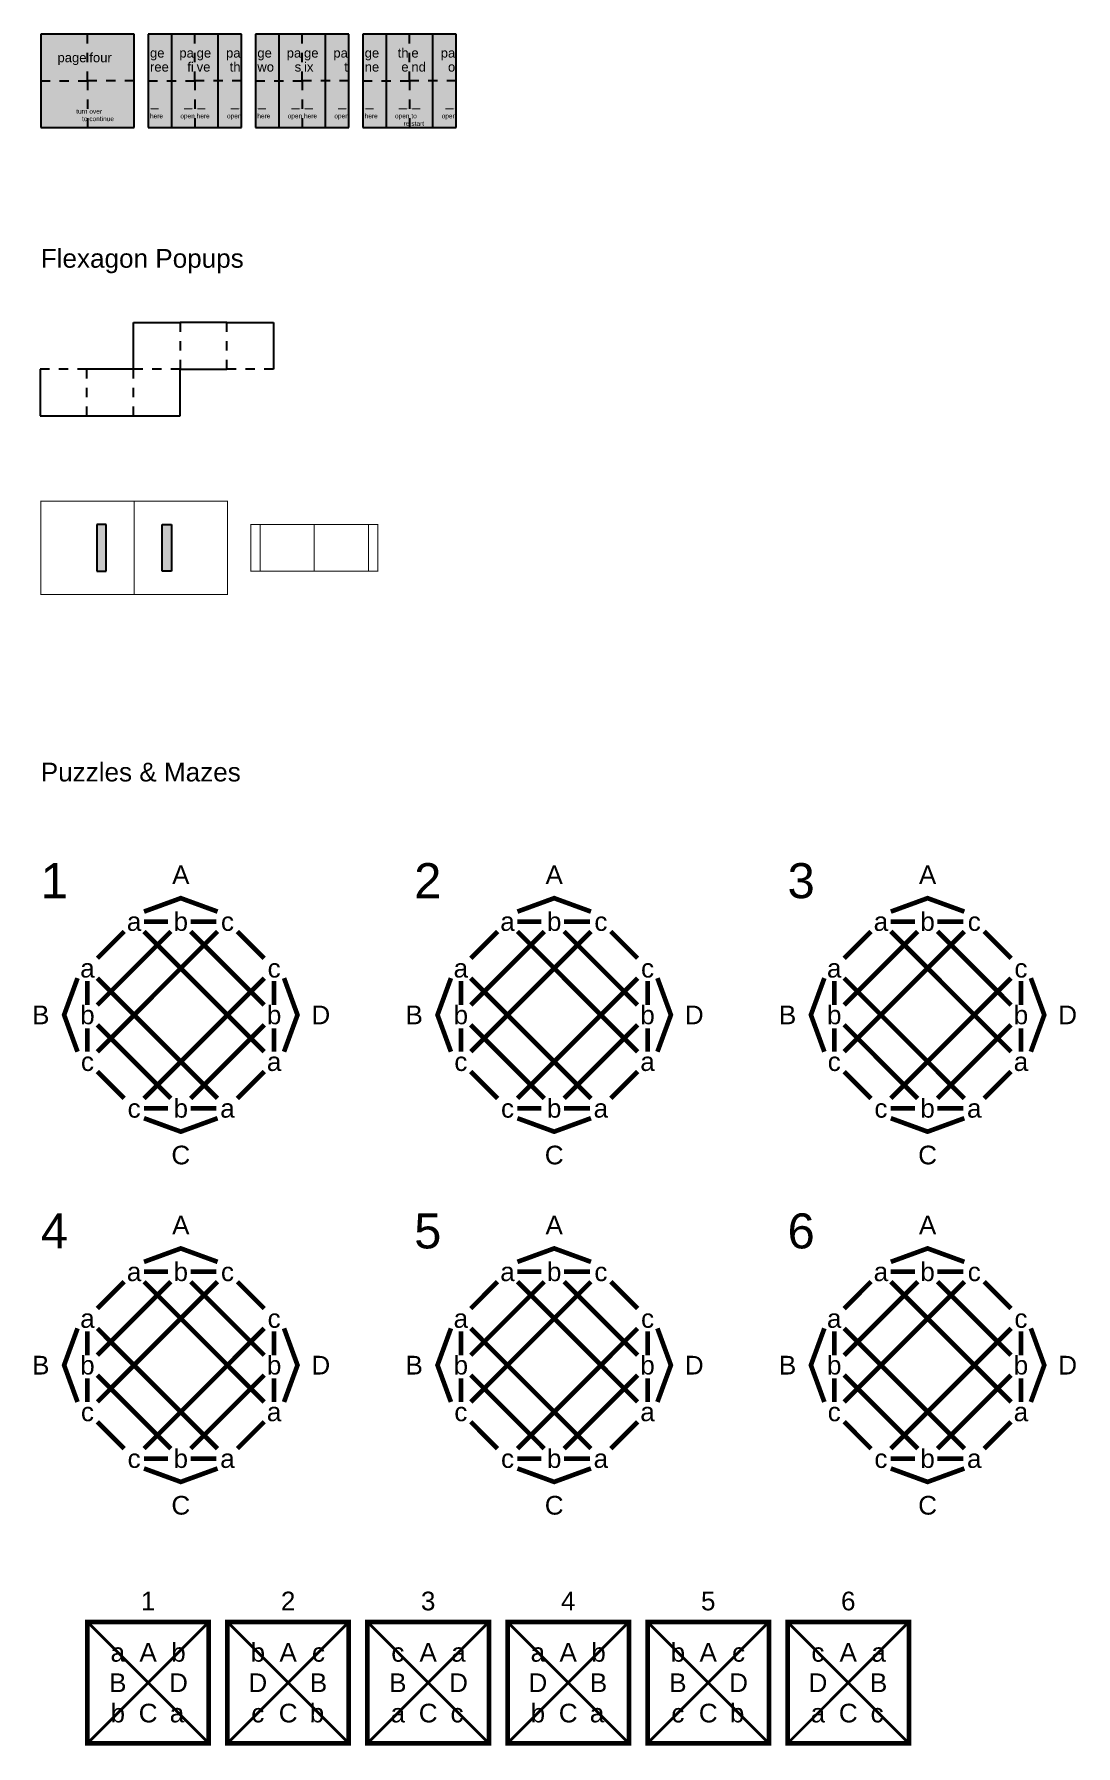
# Model space of a CAD drawing. Header units: inches. Extents: x 43.6 to 136.6, y -34.8 to 9.
# Drawn here: x 125.43 to 136.59, y -27.32 to -9 of the extents above; entities that cross this region are included whole.
import ezdxf
from ezdxf.enums import TextEntityAlignment as Align

# ---------------------------------------------------------------- set-up
doc = ezdxf.new("R2010")
doc.units = ezdxf.units.IN
doc.header["$LTSCALE"] = 0.15
doc.header["$MEASUREMENT"] = 0
for name, pattern in [('DASHED', [0.75, 0.5, -0.25]), ('mountain __ . . __ . .', [1.25, 0.5, -0.25, 0, -0.25, 0, -0.25]), ('valley __ __ __', [0.75, 0.5, -0.25])]:
    doc.linetypes.add(name, pattern=pattern)
for name, color, linetype in [('book-page2', 31, 'Continuous'), ('book-page3', 51, 'Continuous'), ('book-page4', 81, 'Continuous'), ('book-page5', 121, 'Continuous'), ('book-page6', 151, 'Continuous'), ('book-page7', 181, 'Continuous'), ('book-page8', 221, 'Continuous'), ('cut', 7, 'Continuous'), ('cut-thick', 7, 'Continuous'), ('fold', 252, 'DASHED'), ('group', 7, 'Continuous'), ('hinge-mountain', 12, 'mountain __ . . __ . .'), ('hinge-valley', 143, 'valley __ __ __'), ('r-no', 254, 'Continuous'), ('r-yes', 250, 'Continuous'), ('r1', 242, 'Continuous'), ('r2', 40, 'Continuous'), ('r3', 92, 'Continuous'), ('r4', 140, 'Continuous'), ('r5', 180, 'Continuous'), ('r6', 231, 'Continuous')]:
    doc.layers.add(name, color=color, linetype=linetype)
doc.styles.add('Arial', font='ARIAL.TTF')

msp = doc.modelspace()

# ---------------------------------------------------------------- linework, layer by layer
at = {"color": 170}
for p, q in [((126.9, -9), (126.9, -10)), ((127.4, -10), (127.4, -9)), ((128.05, -9), (128.05, -10)), ((128.55, -10), (128.55, -9)), ((129.2, -9), (129.2, -10)), ((129.7, -10), (129.7, -9))]:
    msp.add_line(p, q, dxfattribs=at)
at = {"color": 252}
for p, q in [((126.1, -14.25), (126.1, -14.75)), ((126.2, -14.25), (126.1, -14.25)), ((126.2, -14.75), (126.2, -14.25)), ((126.8, -14.75), (126.8, -14.25)), ((126.8, -14.25), (126.9, -14.25)), ((126.9, -14.25), (126.9, -14.75)), ((126.1, -14.75), (126.2, -14.75)), ((126.9, -14.75), (126.8, -14.75))]:
    msp.add_line(p, q, dxfattribs=at)
at = {"const_width": 0.01}
for points in [[(125.5, -14), (125.5, -15), (126.5, -15), (127.5, -15), (127.5, -14), (126.5, -14)], [(127.75, -14.25), (127.75, -14.75), (128.43, -14.75), (129.11, -14.75), (129.11, -14.25), (128.43, -14.25)]]:
    msp.add_lwpolyline(points, close=True, dxfattribs=at)
at = {"color": 254}
for points in [[(126.1, -14.25), (126.2, -14.25), (126.1, -14.75), (126.2, -14.75)], [(126.9, -14.25), (126.8, -14.25), (126.9, -14.75), (126.8, -14.75)]]:
    msp.add_solid(points, dxfattribs=at)
at = {"layer": 'book-page2'}
for points in [[(128.95, -9), (128.95, -10), (129.2, -9), (129.2, -10)], [(129.7, -9), (129.7, -10), (129.95, -9), (129.95, -10)]]:
    msp.add_solid(points, dxfattribs=at)
at = {"layer": 'book-page3'}
for points in [[(127.8, -9), (127.8, -10), (128.05, -9), (128.05, -10)], [(128.55, -9), (128.55, -10), (128.8, -9), (128.8, -10)]]:
    msp.add_solid(points, dxfattribs=at)
at = {"layer": 'book-page4'}
for points in [[(126.65, -9), (126.65, -10), (126.9, -9), (126.9, -10)], [(127.4, -9), (127.4, -10), (127.65, -9), (127.65, -10)]]:
    msp.add_solid(points, dxfattribs=at)
at = {"layer": 'book-page5'}
msp.add_solid([(125.5, -9), (125.5, -10), (126.5, -9), (126.5, -10)], dxfattribs=at)
at = {"layer": 'book-page6'}
msp.add_solid([(126.9, -10), (126.9, -9), (127.4, -10), (127.4, -9)], dxfattribs=at)
at = {"layer": 'book-page7'}
msp.add_solid([(128.05, -10), (128.05, -9), (128.55, -10), (128.55, -9)], dxfattribs=at)
at = {"layer": 'book-page8'}
msp.add_solid([(129.2, -10), (129.2, -9), (129.7, -10), (129.7, -9)], dxfattribs=at)
at = {"layer": 'cut'}
for p, q in [((126, -9), (125.5, -9)), ((125.5, -9), (125.5, -9.5)), ((126.5, -9), (126, -9)), ((126.5, -9.5), (126.5, -9)), ((126.65, -9), (126.65, -9.5)), ((127.15, -9), (126.65, -9)), ((127.65, -9), (127.15, -9)), ((127.65, -9.5), (127.65, -9)), ((127.8, -9), (127.8, -9.5)), ((128.3, -9), (127.8, -9)), ((128.8, -9), (128.3, -9)), ((128.8, -9.5), (128.8, -9)), ((128.95, -9), (128.95, -9.5)), ((129.45, -9), (128.95, -9)), ((129.95, -9), (129.45, -9)), ((129.95, -9.5), (129.95, -9)), ((125.5, -9.5), (125.5, -10)), ((126.5, -10), (126.5, -9.5)), ((126.65, -9.5), (126.65, -10)), ((127.65, -10), (127.65, -9.5)), ((127.8, -9.5), (127.8, -10)), ((128.8, -10), (128.8, -9.5)), ((128.95, -9.5), (128.95, -10)), ((129.95, -10), (129.95, -9.5)), ((125.5, -10), (126, -10)), ((126, -10), (126.5, -10)), ((126.65, -10), (127.15, -10)), ((127.15, -10), (127.65, -10)), ((127.8, -10), (128.3, -10)), ((128.3, -10), (128.8, -10)), ((128.95, -10), (129.45, -10)), ((129.45, -10), (129.95, -10)), ((126.493427, -12.58592), (126.493427, -12.08592)), ((126.493427, -12.08592), (126.993427, -12.08592)), ((127.493427, -12.08592), (126.993427, -12.08592)), ((127.493427, -12.08592), (127.993427, -12.08592)), ((127.993427, -12.08592), (127.993427, -12.58592)), ((125.493427, -12.58592), (125.493427, -13.08592)), ((125.493427, -12.58592), (125.493427, -12.58592)), ((126.493427, -12.58592), (125.993427, -12.58592)), ((126.993427, -13.08592), (126.993427, -12.58592)), ((126.993427, -12.58592), (127.493427, -12.58592)), ((125.493427, -13.08592), (125.993427, -13.08592)), ((125.993427, -13.08592), (126.493427, -13.08592)), ((126.493427, -13.08592), (126.993427, -13.08592))]:
    msp.add_line(p, q, dxfattribs=at)
at = {"layer": 'cut-thick', "const_width": 0.05}
for points in [[(126, -26), (127.3, -26), (127.3, -27.3), (126, -27.3)], [(127.5, -26), (128.8, -26), (128.8, -27.3), (127.5, -27.3)], [(129, -26), (130.3, -26), (130.3, -27.3), (129, -27.3)], [(130.5, -26), (131.8, -26), (131.8, -27.3), (130.5, -27.3)], [(132, -26), (133.3, -26), (133.3, -27.3), (132, -27.3)], [(133.5, -26), (134.8, -26), (134.8, -27.3), (133.5, -27.3)]]:
    msp.add_lwpolyline(points, close=True, dxfattribs=at)
at = {"layer": 'fold'}
for p, q in [((126, -9.5), (126, -9)), ((127.15, -9.5), (127.15, -9)), ((128.3, -9.5), (128.3, -9)), ((129.45, -9.5), (129.45, -9)), ((125.5, -9.5), (126, -9.5)), ((126.5, -9.5), (126, -9.5)), ((126, -9.5), (126, -10)), ((126.65, -9.5), (127.15, -9.5)), ((127.65, -9.5), (127.15, -9.5)), ((127.15, -9.5), (127.15, -10)), ((127.8, -9.5), (128.3, -9.5)), ((128.8, -9.5), (128.3, -9.5)), ((128.3, -9.5), (128.3, -10)), ((128.95, -9.5), (129.45, -9.5)), ((129.95, -9.5), (129.45, -9.5)), ((129.45, -9.5), (129.45, -10)), ((126.993427, -12.08592), (126.993427, -12.58592)), ((127.493427, -12.58592), (127.493427, -12.08592)), ((125.993427, -12.58592), (125.493427, -12.58592)), ((125.993427, -13.08592), (125.993427, -12.58592)), ((126.993427, -12.58592), (126.493427, -12.58592)), ((126.493427, -13.08592), (126.493427, -12.58592)), ((127.993427, -12.58592), (127.493427, -12.58592))]:
    msp.add_line(p, q, dxfattribs=at)
at = {"layer": 'fold', "const_width": 0.03}
for points in [[(126, -26), (127.3, -27.3)], [(127.3, -26), (126, -27.3)], [(127.5, -26), (128.8, -27.3)], [(128.8, -26), (127.5, -27.3)], [(129, -26), (130.3, -27.3)], [(130.3, -26), (129, -27.3)], [(130.5, -26), (131.8, -27.3)], [(131.8, -26), (130.5, -27.3)], [(132, -26), (133.3, -27.3)], [(133.3, -26), (132, -27.3)], [(133.5, -26), (134.8, -27.3)], [(134.8, -26), (133.5, -27.3)]]:
    msp.add_lwpolyline(points, dxfattribs=at)
at = {"layer": 'group'}
for points in [[(126.764458, -9.79914, 0.011244, 0.011244, 0), (126.713548, -9.79914, 0.011244, 0.011244, 0), (126.713548, -9.79914, 0.031802, 0, 0), (126.668572, -9.79914, 0, 0, 0)], [(127.035542, -9.79914, 0.011244, 0.011244, 0), (127.086452, -9.79914, 0.011244, 0.011244, 0), (127.086452, -9.79914, 0.031802, 0, 0), (127.131428, -9.79914, 0, 0, 0)], [(127.264458, -9.79914, 0.011244, 0.011244, 0), (127.213548, -9.79914, 0.011244, 0.011244, 0), (127.213548, -9.79914, 0.031802, 0, 0), (127.168572, -9.79914, 0, 0, 0)], [(127.535542, -9.79914, 0.011244, 0.011244, 0), (127.586452, -9.79914, 0.011244, 0.011244, 0), (127.586452, -9.79914, 0.031802, 0, 0), (127.631428, -9.79914, 0, 0, 0)], [(127.914458, -9.79914, 0.011244, 0.011244, 0), (127.863548, -9.79914, 0.011244, 0.011244, 0), (127.863548, -9.79914, 0.031802, 0, 0), (127.818572, -9.79914, 0, 0, 0)], [(128.185542, -9.79914, 0.011244, 0.011244, 0), (128.236452, -9.79914, 0.011244, 0.011244, 0), (128.236452, -9.79914, 0.031802, 0, 0), (128.281428, -9.79914, 0, 0, 0)], [(128.414458, -9.79914, 0.011244, 0.011244, 0), (128.363548, -9.79914, 0.011244, 0.011244, 0), (128.363548, -9.79914, 0.031802, 0, 0), (128.318572, -9.79914, 0, 0, 0)], [(128.685542, -9.79914, 0.011244, 0.011244, 0), (128.736452, -9.79914, 0.011244, 0.011244, 0), (128.736452, -9.79914, 0.031802, 0, 0), (128.781428, -9.79914, 0, 0, 0)], [(129.064458, -9.79914, 0.011244, 0.011244, 0), (129.013548, -9.79914, 0.011244, 0.011244, 0), (129.013548, -9.79914, 0.031802, 0, 0), (128.968572, -9.79914, 0, 0, 0)], [(129.335542, -9.79914, 0.011244, 0.011244, 0), (129.386452, -9.79914, 0.011244, 0.011244, 0), (129.386452, -9.79914, 0.031802, 0, 0), (129.431428, -9.79914, 0, 0, 0)], [(129.564458, -9.79914, 0.011244, 0.011244, 0), (129.513548, -9.79914, 0.011244, 0.011244, 0), (129.513548, -9.79914, 0.031802, 0, 0), (129.468572, -9.79914, 0, 0, 0)], [(129.835542, -9.79914, 0.011244, 0.011244, 0), (129.886452, -9.79914, 0.011244, 0.011244, 0), (129.886452, -9.79914, 0.031802, 0, 0), (129.931428, -9.79914, 0, 0, 0)]]:
    msp.add_lwpolyline(points, format="xyseb", dxfattribs=at)
at = {"layer": 'hinge-mountain', "const_width": 0.01}
for points in [[(127.85, -14.25), (127.85, -14.75)], [(128.43, -14.25), (128.43, -14.75)], [(129.01, -14.25), (129.01, -14.75)]]:
    msp.add_lwpolyline(points, dxfattribs=at)
at = {"layer": 'hinge-valley', "const_width": 0.01}
msp.add_lwpolyline([(126.5, -15), (126.5, -14)], dxfattribs=at)
at = {"layer": 'r-no', "const_width": 0.05}
for points in [[(126.106066, -19.393934), (126.893934, -18.606066)], [(127.393934, -18.606066), (126.106066, -19.893934)], [(126.606066, -18.606066), (127.893934, -19.893934)], [(127.606066, -18.606066), (127.893934, -18.893934)], [(130.106066, -18.893934), (130.393934, -18.606066)], [(130.106066, -19.393934), (130.893934, -18.606066)], [(130.606066, -18.606066), (131.893934, -19.893934)], [(131.606066, -18.606066), (131.893934, -18.893934)], [(134.106066, -18.893934), (134.393934, -18.606066)], [(134.106066, -19.393934), (134.893934, -18.606066)], [(135.106066, -18.606066), (135.893934, -19.393934)], [(135.606066, -18.606066), (135.893934, -18.893934)], [(127.393934, -20.393934), (126.106066, -19.106066)], [(126.606066, -20.393934), (127.893934, -19.106066)], [(131.393934, -20.393934), (130.106066, -19.106066)], [(127.893934, -19.606066), (127.106066, -20.393934)], [(131.893934, -19.606066), (131.106066, -20.393934)], [(134.893934, -20.393934), (134.106066, -19.606066)], [(135.893934, -19.606066), (135.106066, -20.393934)], [(126.393934, -20.393934), (126.106066, -20.106066)], [(130.393934, -20.393934), (130.106066, -20.106066)], [(131.893934, -20.106066), (131.606066, -20.393934)], [(134.393934, -20.393934), (134.106066, -20.106066)], [(135.893934, -20.106066), (135.606066, -20.393934)], [(126.106066, -22.643934), (126.393934, -22.356066)], [(127.393934, -22.356066), (126.106066, -23.643934)], [(127.106066, -22.356066), (127.893934, -23.143934)], [(127.606066, -22.356066), (127.893934, -22.643934)], [(130.106066, -22.643934), (130.393934, -22.356066)], [(131.393934, -22.356066), (130.106066, -23.643934)], [(130.606066, -22.356066), (131.893934, -23.643934)], [(131.106066, -22.356066), (131.893934, -23.143934)], [(134.106066, -23.143934), (134.893934, -22.356066)], [(135.393934, -22.356066), (134.106066, -23.643934)], [(134.606066, -22.356066), (135.893934, -23.643934)], [(135.106066, -22.356066), (135.893934, -23.143934)], [(126.606066, -24.143934), (127.893934, -22.856066)], [(131.393934, -24.143934), (130.106066, -22.856066)], [(130.606066, -24.143934), (131.893934, -22.856066)], [(135.393934, -24.143934), (134.106066, -22.856066)], [(134.606066, -24.143934), (135.893934, -22.856066)], [(126.893934, -24.143934), (126.106066, -23.356066)], [(130.893934, -24.143934), (130.106066, -23.356066)], [(134.893934, -24.143934), (134.106066, -23.356066)], [(135.893934, -23.356066), (135.106066, -24.143934)], [(126.393934, -24.143934), (126.106066, -23.856066)], [(127.893934, -23.856066), (127.606066, -24.143934)], [(131.893934, -23.856066), (131.606066, -24.143934)]]:
    msp.add_lwpolyline(points, dxfattribs=at)
at = {"layer": 'r-yes', "const_width": 0.05}
for points in [[(126.606066, -18.393934), (127, -18.25), (127.393934, -18.393934)], [(130.606066, -18.393934), (131, -18.25), (131.393934, -18.393934)], [(134.606066, -18.393934), (135, -18.25), (135.393934, -18.393934)], [(126.863672, -18.5), (126.606066, -18.5)], [(127.381795, -18.5), (127.106066, -18.5)], [(130.863672, -18.5), (130.606066, -18.5)], [(131.381795, -18.5), (131.106066, -18.5)], [(134.863672, -18.5), (134.606066, -18.5)], [(135.381795, -18.5), (135.106066, -18.5)], [(125.893934, -19.893934), (125.75, -19.5), (125.893934, -19.106066)], [(126, -19.136219), (126, -19.393934)], [(128, -19.136219), (128, -19.393934)], [(128.106066, -19.106066), (128.25, -19.5), (128.106066, -19.893934)], [(129.893934, -19.893934), (129.75, -19.5), (129.893934, -19.106066)], [(130, -19.136219), (130, -19.393934)], [(132, -19.136219), (132, -19.393934)], [(132.106066, -19.106066), (132.25, -19.5), (132.106066, -19.893934)], [(133.893934, -19.893934), (133.75, -19.5), (133.893934, -19.106066)], [(134, -19.136219), (134, -19.393934)], [(136, -19.136219), (136, -19.393934)], [(136.106066, -19.106066), (136.25, -19.5), (136.106066, -19.893934)], [(126, -19.642566), (126, -19.893934)], [(128, -19.893934), (128, -19.642566)], [(130, -19.642566), (130, -19.893934)], [(132, -19.893934), (132, -19.642566)], [(134, -19.642566), (134, -19.893934)], [(136, -19.893934), (136, -19.642566)], [(126.606066, -20.5), (126.863672, -20.5)], [(127.106066, -20.5), (127.381795, -20.5)], [(130.606066, -20.5), (130.863672, -20.5)], [(131.106066, -20.5), (131.381795, -20.5)], [(134.606066, -20.5), (134.863672, -20.5)], [(135.106066, -20.5), (135.381795, -20.5)], [(127.393934, -20.606066), (127, -20.75), (126.606066, -20.606066)], [(131.393934, -20.606066), (131, -20.75), (130.606066, -20.606066)], [(135.393934, -20.606066), (135, -20.75), (134.606066, -20.606066)], [(126.606066, -22.143934), (127, -22), (127.393934, -22.143934)], [(130.606066, -22.143934), (131, -22), (131.393934, -22.143934)], [(134.606066, -22.143934), (135, -22), (135.393934, -22.143934)], [(126.863672, -22.25), (126.606066, -22.25)], [(127.381795, -22.25), (127.106066, -22.25)], [(130.863672, -22.25), (130.606066, -22.25)], [(131.381795, -22.25), (131.106066, -22.25)], [(134.863672, -22.25), (134.606066, -22.25)], [(135.381795, -22.25), (135.106066, -22.25)], [(125.893934, -23.643934), (125.75, -23.25), (125.893934, -22.856066)], [(126, -22.886219), (126, -23.143934)], [(128, -22.886219), (128, -23.143934)], [(128.106066, -22.856066), (128.25, -23.25), (128.106066, -23.643934)], [(129.893934, -23.643934), (129.75, -23.25), (129.893934, -22.856066)], [(130, -22.886219), (130, -23.143934)], [(132, -22.886219), (132, -23.143934)], [(132.106066, -22.856066), (132.25, -23.25), (132.106066, -23.643934)], [(133.893934, -23.643934), (133.75, -23.25), (133.893934, -22.856066)], [(134, -22.886219), (134, -23.143934)], [(136, -22.886219), (136, -23.143934)], [(136.106066, -22.856066), (136.25, -23.25), (136.106066, -23.643934)], [(126, -23.392566), (126, -23.643934)], [(128, -23.643934), (128, -23.392566)], [(130, -23.392566), (130, -23.643934)], [(132, -23.643934), (132, -23.392566)], [(134, -23.392566), (134, -23.643934)], [(136, -23.643934), (136, -23.392566)], [(126.606066, -24.25), (126.863672, -24.25)], [(127.393934, -24.356066), (127, -24.5), (126.606066, -24.356066)], [(127.106066, -24.25), (127.381795, -24.25)], [(130.606066, -24.25), (130.863672, -24.25)], [(131.393934, -24.356066), (131, -24.5), (130.606066, -24.356066)], [(131.106066, -24.25), (131.381795, -24.25)], [(134.606066, -24.25), (134.863672, -24.25)], [(135.393934, -24.356066), (135, -24.5), (134.606066, -24.356066)], [(135.106066, -24.25), (135.381795, -24.25)]]:
    msp.add_lwpolyline(points, dxfattribs=at)
at = {"layer": 'r1', "const_width": 0.05}
for points in [[(126.106066, -18.893934), (126.393934, -18.606066)], [(127.106066, -18.606066), (127.893934, -19.393934)], [(126.893934, -20.393934), (126.106066, -19.606066)], [(127.893934, -20.106066), (127.606066, -20.393934)]]:
    msp.add_lwpolyline(points, dxfattribs=at)
at = {"layer": 'r2', "const_width": 0.05}
for points in [[(131.393934, -18.606066), (130.106066, -19.893934)], [(131.106066, -18.606066), (131.893934, -19.393934)], [(130.606066, -20.393934), (131.893934, -19.106066)], [(130.893934, -20.393934), (130.106066, -19.606066)]]:
    msp.add_lwpolyline(points, dxfattribs=at)
at = {"layer": 'r3', "const_width": 0.05}
for points in [[(135.393934, -18.606066), (134.106066, -19.893934)], [(134.606066, -18.606066), (135.893934, -19.893934)], [(135.393934, -20.393934), (134.106066, -19.106066)], [(134.606066, -20.393934), (135.893934, -19.106066)]]:
    msp.add_lwpolyline(points, dxfattribs=at)
at = {"layer": 'r4', "const_width": 0.05}
for points in [[(126.106066, -23.143934), (126.893934, -22.356066)], [(126.606066, -22.356066), (127.893934, -23.643934)], [(127.393934, -24.143934), (126.106066, -22.856066)], [(127.893934, -23.356066), (127.106066, -24.143934)]]:
    msp.add_lwpolyline(points, dxfattribs=at)
at = {"layer": 'r5', "const_width": 0.05}
for points in [[(130.106066, -23.143934), (130.893934, -22.356066)], [(131.606066, -22.356066), (131.893934, -22.643934)], [(131.893934, -23.356066), (131.106066, -24.143934)], [(130.393934, -24.143934), (130.106066, -23.856066)]]:
    msp.add_lwpolyline(points, dxfattribs=at)
at = {"layer": 'r6', "const_width": 0.05}
for points in [[(134.106066, -22.643934), (134.393934, -22.356066)], [(135.606066, -22.356066), (135.893934, -22.643934)], [(134.393934, -24.143934), (134.106066, -23.856066)], [(135.893934, -23.856066), (135.606066, -24.143934)]]:
    msp.add_lwpolyline(points, dxfattribs=at)

# ---------------------------------------------------------------- texts
at = {"style": 'Arial'}
for s, height, p in [('th', 0.1, (129.43991, -9.25)), ('page', 0.1, (125.989825, -9.3)), ('pa', 0.1, (127.139866, -9.25)), ('fi', 0.1, (127.139888, -9.4)), ('pa', 0.1, (127.639866, -9.25)), ('th', 0.1, (127.639888, -9.4)), ('pa', 0.1, (128.289866, -9.25)), ('s', 0.1, (128.289888, -9.4)), ('pa', 0.1, (128.789866, -9.25)), ('t', 0.1, (128.789888, -9.4)), ('e', 0.1, (129.439888, -9.4)), ('pa', 0.1, (129.939866, -9.25)), ('o', 0.1, (129.939866, -9.4)), ('turn', 0.05, (126, -9.85)), ('to', 0.05, (126, -9.930721)), ('open', 0.05, (127.15, -9.9)), ('open', 0.05, (127.65, -9.9)), ('open', 0.05, (128.3, -9.9)), ('open', 0.05, (128.8, -9.9)), ('open', 0.05, (129.44988, -9.9)), ('open', 0.05, (129.95, -9.9)), ('re', 0.05, (129.44988, -9.980721))]:
    msp.add_text(s, height=height, dxfattribs=at).set_placement(p, align=Align.RIGHT)
for s, height, p in [('four', 0.1, (126.02, -9.3)), ('ge', 0.1, (126.67, -9.25)), ('ree', 0.1, (126.67, -9.4)), ('ve', 0.1, (127.17, -9.4)), ('ge', 0.1, (127.17, -9.25)), ('wo', 0.1, (127.82, -9.4)), ('ge', 0.1, (127.82, -9.25)), ('ge', 0.1, (128.32, -9.25)), ('ix', 0.1, (128.32, -9.4)), ('ge', 0.1, (128.97, -9.25)), ('ne', 0.1, (128.97, -9.4)), ('e', 0.1, (129.47, -9.25)), ('nd', 0.1, (129.47, -9.4)), ('over', 0.05, (126.02, -9.85)), ('continue', 0.05, (126.02, -9.930721)), ('here', 0.05, (126.67, -9.9)), ('here', 0.05, (127.17, -9.9)), ('here', 0.05, (127.82, -9.9)), ('here', 0.05, (128.32, -9.9)), ('here', 0.05, (128.97, -9.9)), ('to', 0.05, (129.47, -9.9)), ('start', 0.05, (129.47, -9.980721)), ('Flexagon Popups', 0.2, (125.5, -11.5)), ('Puzzles & Mazes', 0.2, (125.5, -17)), ('1', 0.375, (125.5, -18.25)), ('2', 0.375, (129.5, -18.25)), ('3', 0.375, (133.5, -18.25)), ('6', 0.375, (133.5, -22)), ('4', 0.375, (125.5, -22)), ('5', 0.375, (129.5, -22))]:
    msp.add_text(s, height=height, dxfattribs=at).set_placement(p)
for s, p in [('A', (127, -18)), ('A', (131, -18)), ('A', (135, -18)), ('a', (126.5, -18.5)), ('b', (127, -18.5)), ('c', (127.5, -18.5)), ('a', (130.5, -18.5)), ('b', (131, -18.5)), ('c', (131.5, -18.5)), ('a', (134.5, -18.5)), ('b', (135, -18.5)), ('c', (135.5, -18.5)), ('a', (126, -19)), ('c', (128, -19)), ('a', (130, -19)), ('c', (132, -19)), ('a', (134, -19)), ('c', (136, -19)), ('B', (125.5, -19.5)), ('b', (125.999969, -19.5)), ('b', (128, -19.5)), ('D', (128.5, -19.5)), ('B', (129.5, -19.5)), ('b', (129.999969, -19.5)), ('b', (132, -19.5)), ('D', (132.5, -19.5)), ('B', (133.5, -19.5)), ('b', (133.999969, -19.5)), ('b', (136, -19.5)), ('D', (136.5, -19.5)), ('c', (126, -20)), ('a', (128, -20)), ('c', (130, -20)), ('a', (132, -20)), ('c', (134, -20)), ('a', (136, -20)), ('c', (126.5, -20.5)), ('b', (127, -20.5)), ('a', (127.5, -20.5)), ('c', (130.5, -20.5)), ('b', (131, -20.5)), ('a', (131.5, -20.5)), ('c', (134.5, -20.5)), ('b', (135, -20.5)), ('a', (135.5, -20.5)), ('C', (127, -21)), ('C', (131, -21)), ('C', (135, -21)), ('A', (127.00001, -21.75)), ('A', (131, -21.75)), ('A', (135, -21.75)), ('b', (127, -22.25)), ('b', (131, -22.25)), ('b', (135, -22.25)), ('a', (126.5, -22.25)), ('c', (127.5, -22.25)), ('a', (130.5, -22.25)), ('c', (131.5, -22.25)), ('a', (134.5, -22.25)), ('c', (135.5, -22.25)), ('a', (126, -22.75)), ('c', (128, -22.75)), ('a', (130, -22.75)), ('c', (132, -22.75)), ('a', (134, -22.75)), ('c', (136, -22.75)), ('B', (125.5, -23.25)), ('b', (125.999969, -23.25)), ('b', (128, -23.25)), ('D', (128.5, -23.25)), ('B', (129.5, -23.25)), ('b', (129.999969, -23.25)), ('b', (132, -23.25)), ('D', (132.5, -23.25)), ('B', (133.5, -23.25)), ('b', (133.999969, -23.25)), ('b', (136, -23.25)), ('D', (136.5, -23.25)), ('c', (126, -23.75)), ('a', (128, -23.75)), ('c', (130, -23.75)), ('a', (132, -23.75)), ('c', (134, -23.75)), ('a', (136, -23.75)), ('b', (127, -24.25)), ('b', (131, -24.25)), ('b', (135, -24.25)), ('c', (126.5, -24.25)), ('a', (127.5, -24.25)), ('c', (130.5, -24.25)), ('a', (131.5, -24.25)), ('c', (134.5, -24.25)), ('a', (135.5, -24.25)), ('C', (127, -24.75)), ('C', (131, -24.75)), ('C', (135, -24.75)), ('1', (126.65, -25.775)), ('2', (128.15, -25.775)), ('3', (129.65, -25.775)), ('4', (131.15, -25.775)), ('5', (132.65, -25.775)), ('6', (134.15, -25.775)), ('a', (126.325, -26.325)), ('A', (126.65, -26.325)), ('b', (126.975, -26.325)), ('b', (127.825, -26.325)), ('A', (128.15, -26.325)), ('c', (128.475, -26.325)), ('c', (129.325, -26.325)), ('A', (129.65, -26.325)), ('a', (129.975, -26.325)), ('a', (130.825, -26.325)), ('A', (131.15, -26.325)), ('b', (131.475, -26.325)), ('b', (132.325, -26.325)), ('A', (132.65, -26.325)), ('c', (132.975, -26.325)), ('c', (133.825, -26.325)), ('A', (134.15, -26.325)), ('a', (134.475, -26.325)), ('B', (126.325, -26.65)), ('D', (126.975, -26.65)), ('D', (127.825, -26.65)), ('B', (128.475, -26.65)), ('B', (129.325, -26.65)), ('D', (129.975, -26.65)), ('D', (130.825, -26.65)), ('B', (131.475, -26.65)), ('B', (132.325, -26.65)), ('D', (132.975, -26.65)), ('D', (133.825, -26.65)), ('B', (134.475, -26.65)), ('b', (126.325, -26.975)), ('C', (126.65, -26.975)), ('a', (126.959156, -26.974614)), ('c', (127.825, -26.975)), ('C', (128.15, -26.975)), ('b', (128.459156, -26.974614)), ('a', (129.325, -26.975)), ('C', (129.65, -26.975)), ('c', (129.959156, -26.974614)), ('b', (130.825, -26.975)), ('C', (131.15, -26.975)), ('a', (131.459156, -26.974614)), ('c', (132.325, -26.975)), ('C', (132.65, -26.975)), ('b', (132.959156, -26.974614)), ('a', (133.825, -26.975)), ('C', (134.15, -26.975)), ('c', (134.459156, -26.974614))]:
    msp.add_text(s, height=0.2, dxfattribs=at).set_placement(p, align=Align.MIDDLE_CENTER)

doc.saveas('drawing.dxf')
